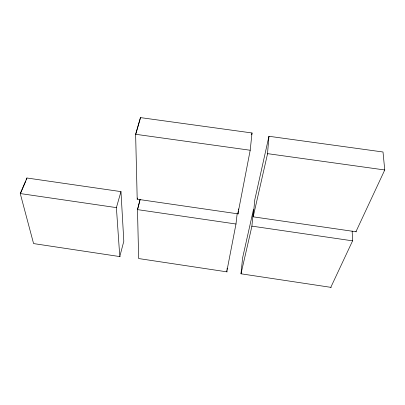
<?xml version="1.0" encoding="UTF-8"?>
<svg xmlns="http://www.w3.org/2000/svg" width="405" height="405" viewBox="0 0 405 405"><rect width="100%" height="100%" fill="white"/><g stroke="black" fill="none" stroke-linecap="round" stroke-linejoin="round"><path stroke-width="0.61" d="M267.492 154.032L268.95 136.277L383.008 151.996L384.75 169.978L355.919 231.756M251.875 226.42L253.484 209.461L242.605 257.889L240.995 273.8L331.224 287.398M356.415 231.827L253.196 216.827L254.74 200.04L268.95 136.277M238.196 211.375L237.912 213.85L250.199 150.25L252.026 132.972L140.439 117.602L135.629 134.288L137.199 199.219L238.403 213.921M226.891 270.606L226.744 271.826L235.983 224.016L237.183 213.572M238.337 210.134L238.479 208.899M227.038 269.386L227.185 268.171M251.677 134.819L252.026 132.972M253.196 216.827L267.578 153.647L384.75 169.978M240.995 273.8L251.94 226.132L352.588 240.848L352.153 231.042M137.639 209.309L140.079 199.756M227.17 271.892L138.662 258.552L137.482 209.613L140.074 199.462M137.199 199.219L137.513 198.02M120.968 191.616L123.814 241.223L119.779 256.583L116.397 207.623L120.968 191.616L26.927 177.998L20.25 193.555L33.58 243.582L120.194 256.643M135.64 134.683L140.272 118.594M20.579 193.276L25.763 181.182M26.259 180.028L26.927 177.998M330.794 287.332L352.588 240.848M135.629 134.288L250.199 150.25M137.482 209.613L235.983 224.016M20.25 193.555L116.397 207.623M140.439 117.602L140.444 117.997"/></g></svg>
